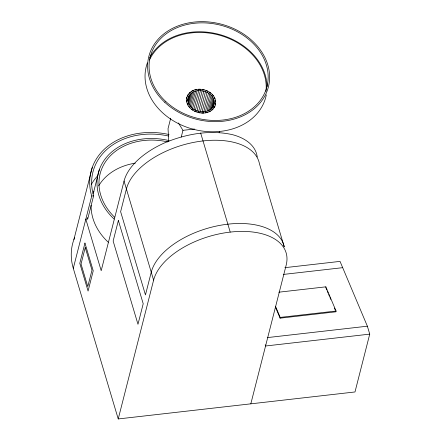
<?xml version="1.0" encoding="UTF-8"?>
<svg xmlns="http://www.w3.org/2000/svg" width="441" height="441" viewBox="0 0 441 441"><rect width="100%" height="100%" fill="white"/><g stroke="black" fill="none" stroke-linecap="round" stroke-linejoin="round"><path stroke-width="0.66" d="M213.383 106.54C219.552 90.614 189.343 83.294 187.645 100.405M278.839 292.19L325.855 286.832L336.07 311.037L335.981 311.793L280.107 318.159L280.195 317.41L275.482 306.236M325.772 287.582L325.855 286.832M186.609 98.878L186.885 97.367M188.324 97.748C185.518 111.485 209.431 117.769 213.891 104.55M215.324 104.93L215.605 103.426M73.895 239.573L92.323 167.277M284.88 267.67L340.033 261.386L367.37 326.197L369.734 334.124L354.994 391.961L118.232 418.95L73.289 268.332L91.717 196.036A69.105 55.042 14.3 0 1 169.074 134.533M93.464 192.684L99.363 169.548M257.257 157.013A69.105 37.711 -16.6 0 0 232.424 134.654C210.192 129.676 187.012 133.821 166.13 142.211A69.105 37.711 -16.6 0 0 124.048 181.053L101.198 270.697L85.824 219.171L87.715 218.957L93.613 195.821A67.131 53.471 14.3 0 1 168.462 136.01M170.689 118.21L168.038 128.623L168.76 141.655M187.563 101.099L188.792 96.452M187.954 101.204L189.476 95.234M188.158 102.742L190.352 94.12M188.544 104.401L191.416 93.123M181.251 136.997L182.949 130.338L178.396 122.951M189.437 104.87L192.651 92.263M190.132 106.816L194.023 91.557M191.289 107.598L195.517 91.011M192.546 108.558L197.11 90.648M193.869 109.693L198.77 90.455M195.396 110.355L200.473 90.449M118.232 418.95L153.611 280.14L124.048 181.053M196.94 111.193L202.182 90.626M198.632 111.551L203.874 90.984M200.275 112.08L205.517 91.513M202.017 112.113L207.088 92.208M203.654 112.295L208.554 93.057M205.33 111.959L209.894 94.043M207.027 111.077L211.085 95.151M208.384 110.961L212.104 96.364M209.718 110.261L212.931 97.659M210.853 109.627L213.56 99.01M211.779 109.026L213.973 100.399M212.65 107.775L214.172 101.805M213.08 107.174L213.416 105.851M213.124 107.174L214.144 103.194M219.133 132.68L219.475 131.346M250.819 403.835L286.198 265.03A69.105 37.711 -16.6 0 0 230.224 232.098L200.661 133.006M187.408 95.923L188.169 94.572M214.039 107.731L214.96 106.562M187.453 96.066L187.949 95.438M189.15 93.327L190.33 92.224M211.878 110.079L213.064 108.971M191.697 91.265L193.23 90.482M208.979 111.821L210.511 111.033M194.894 89.876L196.664 89.468M205.545 112.835L207.32 112.422M182.949 130.338L194.448 129.031M91.717 196.036L93.613 195.821M283.447 274.423L342.685 267.67M280.195 317.41L336.07 311.037M267.279 337.608L367.37 326.197M369.734 334.124L265.559 345.998L265.195 344.779M198.511 89.258L200.401 89.247M201.813 113.05L203.703 113.045M202.303 89.446L204.183 89.843M198.026 112.461L199.905 112.857M206.013 90.433L207.761 91.204M194.448 111.093L196.195 111.871M209.392 92.152L210.881 93.249M191.328 109.054L192.816 110.151M212.204 94.479L213.339 95.829M188.875 106.474L190.005 107.819M214.26 97.268L214.96 98.773M187.254 103.53L187.949 105.035M326.031 288.205L326.82 290.068M327.343 291.308L328.126 293.171M328.65 294.412L329.438 296.275M329.962 297.515L330.744 299.378M334.41 308.066L335.199 309.929M275.393 306.986L280.107 318.159M215.417 100.316L215.638 101.877M186.576 100.427L186.791 101.987M73.289 268.332A69.105 55.042 14.3 0 1 74.601 237.749M114.142 219.094A61.701 49.144 14.3 0 1 104.23 160.204A61.701 49.144 14.3 0 1 168.986 140.569M153.611 280.14A69.105 37.711 -16.6 0 1 230.224 232.098M114.544 217.159A59.728 47.573 14.3 0 1 106.077 160.926A59.728 47.573 14.3 0 1 167.718 141.892M87.715 218.957A67.131 53.471 14.3 0 1 87.34 217.622M91.397 184.327A67.131 53.471 14.3 0 1 97.775 175.694M108.249 242.23A61.701 49.144 14.3 0 1 91.116 205.308M93.023 193.957A61.701 49.144 14.3 0 1 93.944 191.427M149.46 60.015A60.864 48.477 14.3 0 1 218.973 35.048A60.864 48.477 14.3 0 1 266 91.337M266.32 94.837A61.701 49.144 14.3 0 1 192.915 129.141A61.701 49.144 14.3 0 1 147.393 62.848M149.593 57.876A61.701 49.144 14.3 0 1 217.567 33.996A61.701 49.144 14.3 0 1 267.048 86.789M98.668 185.865A59.728 47.573 14.3 0 1 135.332 163.148M186.62 98.1C184.718 113.447 211.476 119.423 215.588 104.203C217.49 88.85 190.738 82.875 186.62 98.1M84.953 243.074L79.793 263.316L88.073 291.06L93.233 270.818L84.953 243.074M85.245 247.528L81.039 264.016L87.781 286.606L91.987 270.124L85.245 247.528M118.375 220.511L113.139 241.045L137.978 324.278L143.209 303.75L118.375 220.511M126.413 188.98L120.625 211.686L145.458 294.924L151.246 272.213A69.105 37.711 -16.6 0 1 219.122 225.505A69.105 37.711 -16.6 0 1 284.247 246.877L259.413 163.644A69.105 37.711 -16.6 0 0 194.283 142.267A69.105 37.711 -16.6 0 0 126.413 188.98M164.758 102.268A61.701 49.144 14.3 0 0 267.274 90.581A61.701 49.144 14.3 0 0 193.842 22.111A61.701 49.144 14.3 0 0 164.758 102.268M165.81 101.535A60.219 47.964 14.3 0 0 265.868 90.129A60.219 47.964 14.3 0 0 194.194 23.296A60.219 47.964 14.3 0 0 165.81 101.535"/></g></svg>
